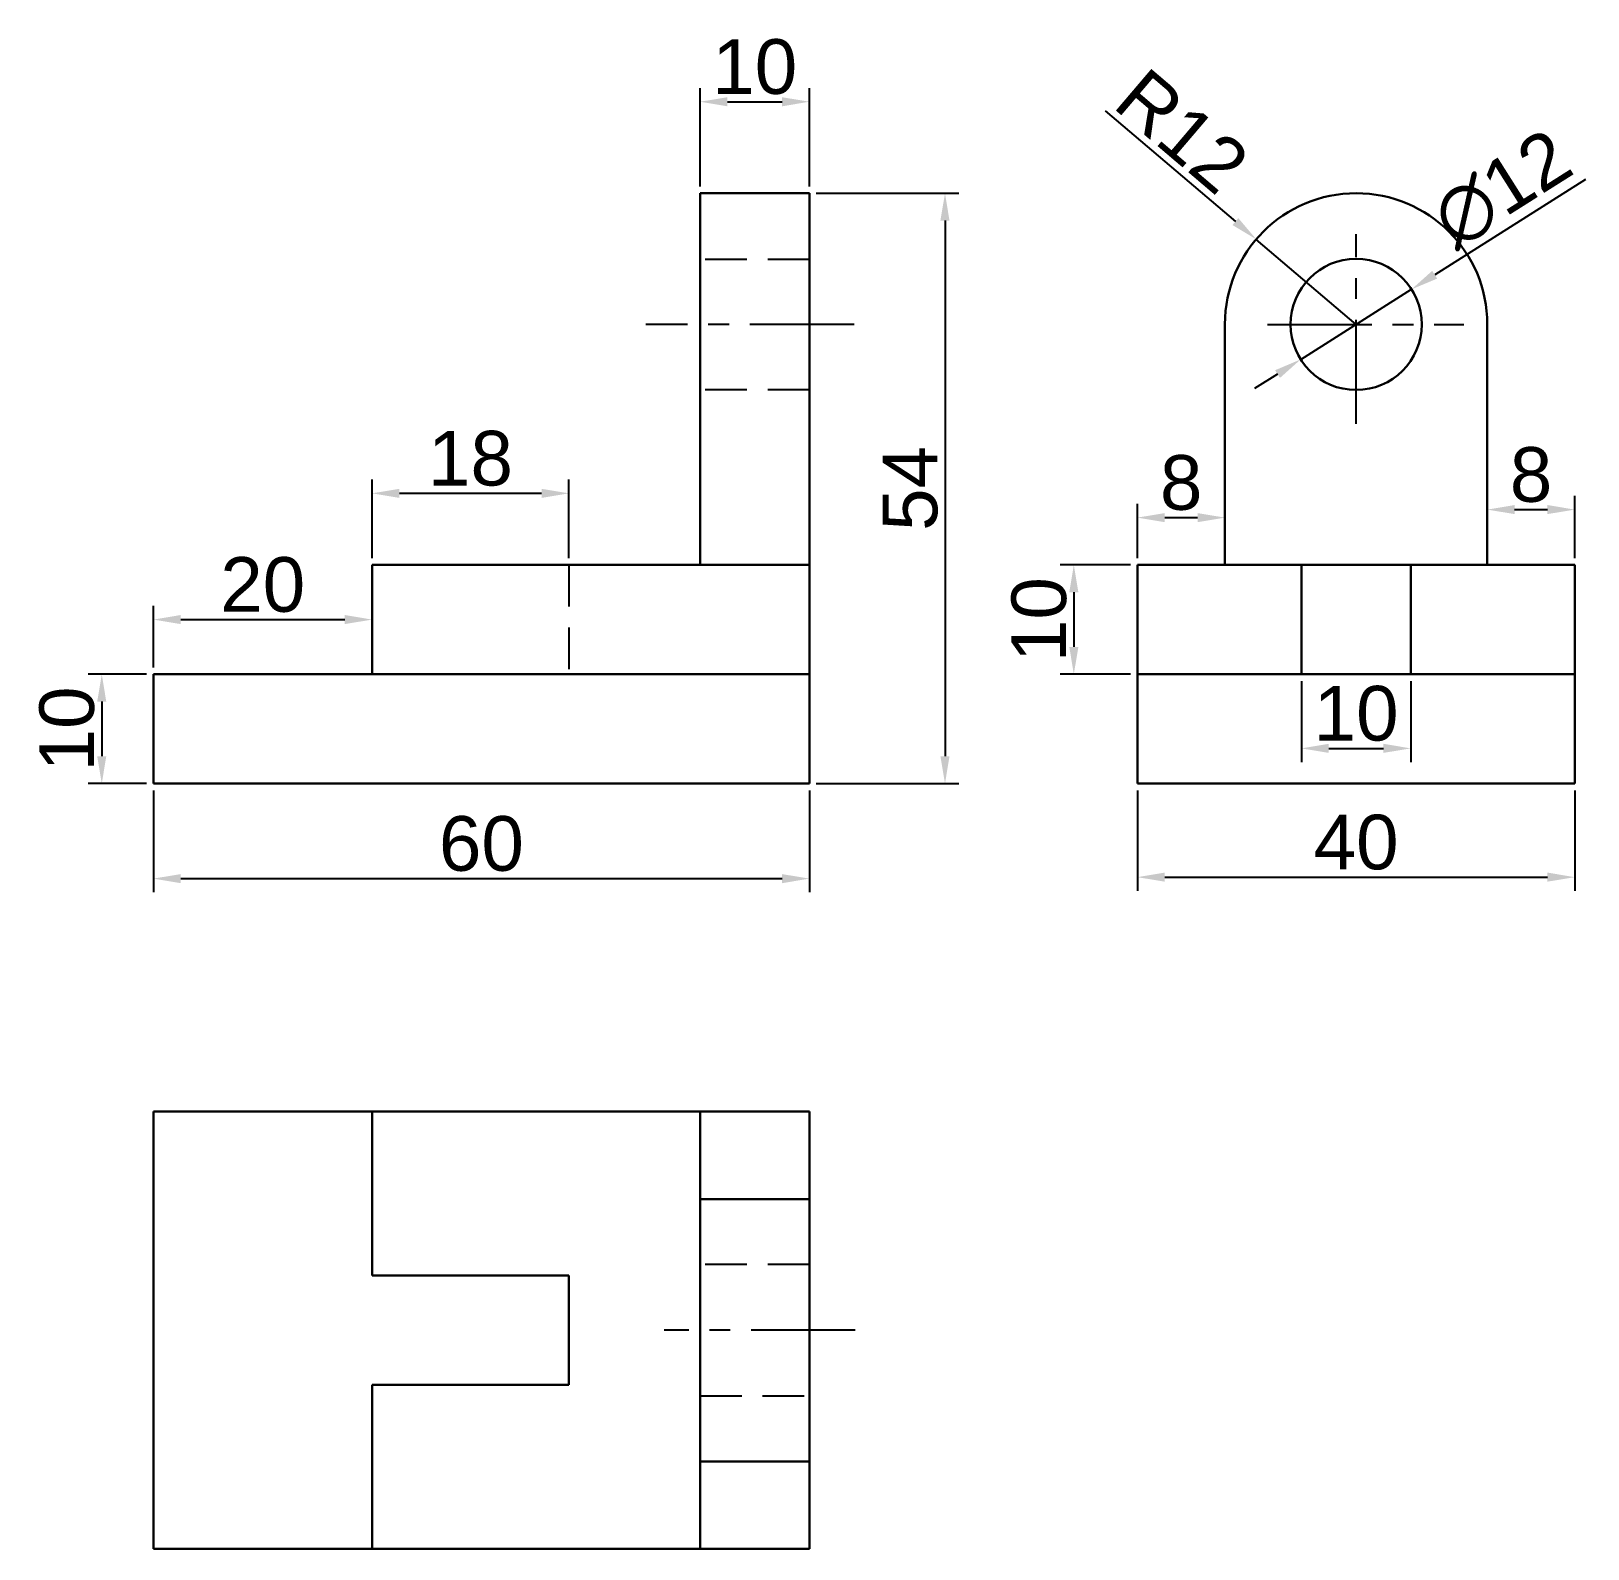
# Model space of a CAD drawing. Header units: millimetres. Extents: x 607 to 750, y 4294 to 4432.
import ezdxf

# ---------------------------------------------------------------- set-up
doc = ezdxf.new("R2010")
doc.units = ezdxf.units.MM
doc.header["$LTSCALE"] = 0.3
doc.linetypes.add('CENTER', pattern=[50.8, 31.75, -6.35, 6.35, -6.35])
doc.linetypes.add('DASHED', pattern=[19.05, 12.7, -6.35])
doc.styles.get("Standard").update_dxf_attribs({"font": 'arial.ttf'})
doc.dimstyles.new('ISO-25', dxfattribs={"dimtxt": 5, "dimasz": 2.5, "dimexe": 1.25, "dimexo": 0.625, "dimtad": 1, "dimtxsty": 'Standard', "dimcen": 2.5, "dimadec": 0, "dimazin": 0, "dimtfac": 1, "dimtmove": 0, "dimatfit": 3, "dimfxl": 1, "dimarcsym": 0})

# ---------------------------------------------------------------- blocks, each defined once
blk = doc.blocks.new('*D1')
at = {"color": 0, "lineweight": -2, "transparency": 16777216}
for p, q in [((618.64, 4363.02), (618.64, 4353.7)), ((678.64, 4363.02), (678.64, 4353.7)), ((621.14, 4354.95), (676.14, 4354.95))]:
    blk.add_line(p, q, dxfattribs=at)
at = {"color": 0, "transparency": 16777216}
for points in [[(621.14, 4355.36), (621.14, 4354.53), (618.64, 4354.95)], [(676.14, 4355.36), (676.14, 4354.53), (678.64, 4354.95)]]:
    blk.add_solid(points, dxfattribs=at)
at = {"layer": 'Defpoints', "color": 0, "transparency": 16777216}
for p in [(618.64, 4363.64), (678.64, 4363.64), (678.64, 4354.95)]:
    blk.add_point(p, dxfattribs=at)
at = {"color": 0, "transparency": 16777216, "insert": (648.64, 4358.13), "char_height": 5, "attachment_point": 5}
blk.add_mtext('60', dxfattribs=at)
blk = doc.blocks.new('*D2')
at = {"color": 0, "lineweight": -2, "transparency": 16777216}
for p, q in [((749.61, 4418.89), (735.83, 4410.18)), ((723.57, 4402.44), (733.71, 4408.85)), ((721.46, 4401.1), (719.34, 4399.77))]:
    blk.add_line(p, q, dxfattribs=at)
at = {"color": 0, "transparency": 16777216}
for points in [[(735.6, 4410.54), (736.05, 4409.83), (733.71, 4408.85)], [(721.23, 4401.45), (721.68, 4400.75), (723.57, 4402.44)]]:
    blk.add_solid(points, dxfattribs=at)
at = {"layer": 'Defpoints', "color": 0, "transparency": 16777216}
for p in [(733.71, 4408.85), (723.57, 4402.44)]:
    blk.add_point(p, dxfattribs=at)
at = {"color": 0, "transparency": 16777216, "insert": (742, 4418.01), "char_height": 5, "attachment_point": 5, "rotation": 32.2942}
blk.add_mtext('∅12', dxfattribs=at)
blk = doc.blocks.new('*D3')
at = {"color": 0, "lineweight": -2, "transparency": 16777216}
for p, q in [((705.69, 4425.19), (717.6, 4415.04)), ((728.64, 4405.64), (719.51, 4413.42))]:
    blk.add_line(p, q, dxfattribs=at)
at = {"color": 0, "transparency": 16777216}
blk.add_solid([(717.87, 4415.36), (717.33, 4414.73), (719.51, 4413.42)], dxfattribs=at)
at = {"layer": 'Defpoints', "color": 0, "transparency": 16777216}
for p in [(719.51, 4413.42), (728.64, 4405.64)]:
    blk.add_point(p, dxfattribs=at)
at = {"color": 0, "transparency": 16777216, "insert": (712.73, 4423.32), "char_height": 5, "attachment_point": 5, "rotation": 319.5757}
blk.add_mtext('R12', dxfattribs=at)
blk = doc.blocks.new('*D4')
at = {"color": 0, "lineweight": -2, "transparency": 16777216}
for p, q in [((708.64, 4363.02), (708.64, 4353.83)), ((748.64, 4363.02), (748.64, 4353.83)), ((711.14, 4355.08), (746.14, 4355.08))]:
    blk.add_line(p, q, dxfattribs=at)
at = {"color": 0, "transparency": 16777216}
for points in [[(711.14, 4355.5), (711.14, 4354.67), (708.64, 4355.08)], [(746.14, 4355.5), (746.14, 4354.67), (748.64, 4355.08)]]:
    blk.add_solid(points, dxfattribs=at)
at = {"layer": 'Defpoints', "color": 0, "transparency": 16777216}
for p in [(708.64, 4363.64), (748.64, 4363.64), (748.64, 4355.08)]:
    blk.add_point(p, dxfattribs=at)
at = {"color": 0, "transparency": 16777216, "insert": (728.64, 4358.26), "char_height": 5, "attachment_point": 5}
blk.add_mtext('40', dxfattribs=at)
blk = doc.blocks.new('*D6')
at = {"color": 0, "lineweight": -2, "transparency": 16777216}
for p, q in [((668.64, 4418.27), (668.64, 4427.26)), ((678.64, 4418.27), (678.64, 4427.26)), ((671.14, 4426.01), (676.14, 4426.01))]:
    blk.add_line(p, q, dxfattribs=at)
at = {"color": 0, "transparency": 16777216}
for points in [[(671.14, 4426.42), (671.14, 4425.59), (668.64, 4426.01)], [(676.14, 4426.42), (676.14, 4425.59), (678.64, 4426.01)]]:
    blk.add_solid(points, dxfattribs=at)
at = {"layer": 'Defpoints', "color": 0, "transparency": 16777216}
for p in [(678.64, 4426.01), (668.64, 4417.64), (678.64, 4417.64)]:
    blk.add_point(p, dxfattribs=at)
at = {"color": 0, "transparency": 16777216, "insert": (673.64, 4429.19), "char_height": 5, "attachment_point": 5}
blk.add_mtext('10', dxfattribs=at)
blk = doc.blocks.new('*D7')
at = {"color": 0, "lineweight": -2, "transparency": 16777216}
for p, q in [((618.02, 4373.64), (612.67, 4373.64)), ((613.92, 4371.14), (613.92, 4366.14)), ((618.02, 4363.64), (612.67, 4363.64))]:
    blk.add_line(p, q, dxfattribs=at)
at = {"color": 0, "transparency": 16777216}
for points in [[(613.5, 4371.14), (614.33, 4371.14), (613.92, 4373.64)], [(613.5, 4366.14), (614.33, 4366.14), (613.92, 4363.64)]]:
    blk.add_solid(points, dxfattribs=at)
at = {"layer": 'Defpoints', "color": 0, "transparency": 16777216}
for p in [(618.64, 4373.64), (613.92, 4363.64), (618.64, 4363.64)]:
    blk.add_point(p, dxfattribs=at)
at = {"color": 0, "transparency": 16777216, "insert": (610.74, 4368.64), "char_height": 5, "attachment_point": 5, "rotation": 90}
blk.add_mtext('10', dxfattribs=at)
blk = doc.blocks.new('*D9')
at = {"color": 0, "lineweight": -2, "transparency": 16777216}
for p, q in [((679.27, 4417.64), (692.29, 4417.64)), ((691.04, 4415.14), (691.04, 4366.14)), ((679.27, 4363.64), (692.29, 4363.64))]:
    blk.add_line(p, q, dxfattribs=at)
at = {"color": 0, "transparency": 16777216}
for points in [[(690.62, 4415.14), (691.45, 4415.14), (691.04, 4417.64)], [(690.62, 4366.14), (691.45, 4366.14), (691.04, 4363.64)]]:
    blk.add_solid(points, dxfattribs=at)
at = {"layer": 'Defpoints', "color": 0, "transparency": 16777216}
for p in [(678.64, 4417.64), (678.64, 4363.64), (691.04, 4363.64)]:
    blk.add_point(p, dxfattribs=at)
at = {"color": 0, "transparency": 16777216, "insert": (687.87, 4390.64), "char_height": 5, "attachment_point": 5, "rotation": 90}
blk.add_mtext('54', dxfattribs=at)
blk = doc.blocks.new('*D10')
at = {"color": 0, "lineweight": -2, "transparency": 16777216}
for p, q in [((723.64, 4373.02), (723.64, 4365.61)), ((733.64, 4373.02), (733.64, 4365.61)), ((726.14, 4366.86), (731.14, 4366.86))]:
    blk.add_line(p, q, dxfattribs=at)
at = {"color": 0, "transparency": 16777216}
for points in [[(726.14, 4367.28), (726.14, 4366.45), (723.64, 4366.86)], [(731.14, 4367.28), (731.14, 4366.45), (733.64, 4366.86)]]:
    blk.add_solid(points, dxfattribs=at)
at = {"layer": 'Defpoints', "color": 0, "transparency": 16777216}
for p in [(723.64, 4373.64), (733.64, 4373.64), (733.64, 4366.86)]:
    blk.add_point(p, dxfattribs=at)
at = {"color": 0, "transparency": 16777216, "insert": (728.64, 4370.04), "char_height": 5, "attachment_point": 5}
blk.add_mtext('10', dxfattribs=at)
blk = doc.blocks.new('*D11')
at = {"color": 0, "lineweight": -2, "transparency": 16777216}
for p, q in [((708.64, 4384.27), (708.64, 4389.22)), ((716.64, 4384.27), (716.64, 4389.22)), ((711.14, 4387.97), (714.14, 4387.97))]:
    blk.add_line(p, q, dxfattribs=at)
at = {"color": 0, "transparency": 16777216}
for points in [[(711.14, 4388.38), (711.14, 4387.55), (708.64, 4387.97)], [(714.14, 4388.38), (714.14, 4387.55), (716.64, 4387.97)]]:
    blk.add_solid(points, dxfattribs=at)
at = {"layer": 'Defpoints', "color": 0, "transparency": 16777216}
for p in [(716.64, 4387.97), (708.64, 4383.64), (716.64, 4383.64)]:
    blk.add_point(p, dxfattribs=at)
at = {"color": 0, "transparency": 16777216, "insert": (712.64, 4391.15), "char_height": 5, "attachment_point": 5}
blk.add_mtext('8', dxfattribs=at)
blk = doc.blocks.new('*D12')
at = {"color": 0, "lineweight": -2, "transparency": 16777216}
for p, q in [((740.64, 4384.27), (740.64, 4389.95)), ((748.64, 4384.27), (748.64, 4389.95)), ((743.14, 4388.7), (746.14, 4388.7))]:
    blk.add_line(p, q, dxfattribs=at)
at = {"color": 0, "transparency": 16777216}
for points in [[(743.14, 4389.12), (743.14, 4388.29), (740.64, 4388.7)], [(746.14, 4389.12), (746.14, 4388.29), (748.64, 4388.7)]]:
    blk.add_solid(points, dxfattribs=at)
at = {"layer": 'Defpoints', "color": 0, "transparency": 16777216}
for p in [(748.64, 4388.7), (740.64, 4383.64), (748.64, 4383.64)]:
    blk.add_point(p, dxfattribs=at)
at = {"color": 0, "transparency": 16777216, "insert": (744.64, 4391.88), "char_height": 5, "attachment_point": 5}
blk.add_mtext('8', dxfattribs=at)
blk = doc.blocks.new('*D14')
at = {"color": 0, "lineweight": -2, "transparency": 16777216}
for p, q in [((708.02, 4383.64), (701.57, 4383.64)), ((702.82, 4381.14), (702.82, 4376.14)), ((708.02, 4373.64), (701.57, 4373.64))]:
    blk.add_line(p, q, dxfattribs=at)
at = {"color": 0, "transparency": 16777216}
for points in [[(702.41, 4381.14), (703.24, 4381.14), (702.82, 4383.64)], [(702.41, 4376.14), (703.24, 4376.14), (702.82, 4373.64)]]:
    blk.add_solid(points, dxfattribs=at)
at = {"layer": 'Defpoints', "color": 0, "transparency": 16777216}
for p in [(708.64, 4383.64), (702.82, 4373.64), (708.64, 4373.64)]:
    blk.add_point(p, dxfattribs=at)
at = {"color": 0, "transparency": 16777216, "insert": (699.65, 4378.64), "char_height": 5, "attachment_point": 5, "rotation": 90}
blk.add_mtext('10', dxfattribs=at)
blk = doc.blocks.new('*D15')
at = {"color": 0, "lineweight": -2, "transparency": 16777216}
for p, q in [((618.64, 4374.27), (618.64, 4379.89)), ((638.64, 4374.27), (638.64, 4379.89)), ((621.14, 4378.64), (636.14, 4378.64))]:
    blk.add_line(p, q, dxfattribs=at)
at = {"color": 0, "transparency": 16777216}
for points in [[(621.14, 4379.06), (621.14, 4378.23), (618.64, 4378.64)], [(636.14, 4379.06), (636.14, 4378.23), (638.64, 4378.64)]]:
    blk.add_solid(points, dxfattribs=at)
at = {"layer": 'Defpoints', "color": 0, "transparency": 16777216}
for p in [(638.64, 4378.64), (618.64, 4373.64), (638.64, 4373.64)]:
    blk.add_point(p, dxfattribs=at)
at = {"color": 0, "transparency": 16777216, "insert": (628.64, 4381.82), "char_height": 5, "attachment_point": 5}
blk.add_mtext('20', dxfattribs=at)
blk = doc.blocks.new('*D16')
at = {"color": 0, "lineweight": -2, "transparency": 16777216}
for p, q in [((638.64, 4384.27), (638.64, 4391.44)), ((656.64, 4384.27), (656.64, 4391.44)), ((641.14, 4390.19), (654.14, 4390.19))]:
    blk.add_line(p, q, dxfattribs=at)
at = {"color": 0, "transparency": 16777216}
for points in [[(641.14, 4390.6), (641.14, 4389.77), (638.64, 4390.19)], [(654.14, 4390.6), (654.14, 4389.77), (656.64, 4390.19)]]:
    blk.add_solid(points, dxfattribs=at)
at = {"layer": 'Defpoints', "color": 0, "transparency": 16777216}
for p in [(656.64, 4390.19), (638.64, 4383.64), (656.64, 4383.64)]:
    blk.add_point(p, dxfattribs=at)
at = {"color": 0, "transparency": 16777216, "insert": (647.64, 4393.37), "char_height": 5, "attachment_point": 5}
blk.add_mtext('18', dxfattribs=at)

msp = doc.modelspace()

# ---------------------------------------------------------------- linework, layer by layer
at = {"lineweight": 30}
for p, q in [((678.641, 4417.642), (668.641, 4417.642)), ((668.641, 4417.642), (668.641, 4383.642)), ((678.641, 4383.642), (678.641, 4417.642)), ((716.641, 4383.642), (716.641, 4405.642)), ((740.641, 4383.642), (740.641, 4405.642)), ((638.641, 4383.642), (678.641, 4383.642)), ((638.641, 4383.642), (638.641, 4373.642)), ((678.641, 4383.642), (678.641, 4363.642)), ((708.641, 4363.642), (708.641, 4383.642)), ((708.641, 4383.642), (748.641, 4383.642)), ((723.641, 4373.642), (723.641, 4383.642)), ((733.641, 4373.642), (733.641, 4383.642)), ((748.641, 4363.642), (748.641, 4383.642)), ((618.641, 4373.642), (678.641, 4373.642)), ((618.641, 4373.642), (618.641, 4363.642)), ((708.641, 4373.642), (748.641, 4373.642)), ((618.641, 4363.642), (678.641, 4363.642)), ((708.641, 4363.642), (748.641, 4363.642)), ((678.641, 4333.642), (618.641, 4333.642)), ((618.641, 4333.642), (618.641, 4293.642)), ((638.641, 4333.642), (638.641, 4318.642)), ((668.641, 4333.642), (668.641, 4293.642)), ((678.641, 4293.642), (678.641, 4333.642)), ((678.641, 4325.642), (668.641, 4325.642)), ((656.641, 4318.642), (638.641, 4318.642)), ((656.641, 4318.642), (656.641, 4308.642)), ((638.641, 4308.642), (656.641, 4308.642)), ((638.641, 4308.642), (638.641, 4293.642)), ((668.641, 4301.642), (678.641, 4301.642)), ((618.641, 4293.642), (678.641, 4293.642))]:
    msp.add_line(p, q, dxfattribs=at)
at = {"linetype": 'CENTER'}
for p, q in [((728.641, 4396.537), (728.641, 4413.897)), ((682.723, 4405.642), (663.667, 4405.642)), ((720.539, 4405.642), (738.496, 4405.642)), ((682.836, 4313.642), (665.35, 4313.642))]:
    msp.add_line(p, q, dxfattribs=at)
at = {"linetype": 'DASHED'}
for p, q in [((678.641, 4411.593), (668.641, 4411.593)), ((678.641, 4399.642), (668.641, 4399.642)), ((656.641, 4383.642), (656.641, 4373.642)), ((678.641, 4319.642), (668.641, 4319.642)), ((668.641, 4307.642), (678.641, 4307.642))]:
    msp.add_line(p, q, dxfattribs=at)
at = {"lineweight": 30}
msp.add_circle((728.641, 4405.642), 6, dxfattribs=at)
msp.add_arc((728.641, 4405.642), 12, 0, 180, dxfattribs=at)

# ---------------------------------------------------------------- dimensions: what is measured, and where the dimension line sits
for base, p1, p2, picture, middle in [((678.641, 4426.007), (668.641, 4417.642), (678.641, 4417.642), '*D6', (673.641, 4429.185)), ((656.641, 4390.188), (638.641, 4383.642), (656.641, 4383.642), '*D16', (647.641, 4393.366)), ((716.641, 4387.968), (708.641, 4383.642), (716.641, 4383.642), '*D11', (712.641, 4391.146)), ((748.641, 4388.705), (740.641, 4383.642), (748.641, 4383.642), '*D12', (744.641, 4391.882)), ((638.641, 4378.642), (618.641, 4373.642), (638.641, 4373.642), '*D15', (628.641, 4381.82)), ((733.641, 4366.863), (723.641, 4373.642), (733.641, 4373.642), '*D10', (728.641, 4370.041)), ((678.641, 4354.948), (618.641, 4363.642), (678.641, 4363.642), '*D1', (648.641, 4358.126)), ((748.641, 4355.083), (708.641, 4363.642), (748.641, 4363.642), '*D4', (728.641, 4358.261))]:
    dim = msp.add_linear_dim(base=base, p1=p1, p2=p2, dimstyle='ISO-25')
    dim.commit()
    dim.dimension.update_dxf_attribs({"geometry": picture, "text_midpoint": middle})
dim = msp.add_radius_dim(center=(728.641, 4405.642), mpoint=(719.506, 4413.424), dimstyle='ISO-25')
dim.commit()
dim.dimension.update_dxf_attribs({"geometry": '*D3', "text_midpoint": (712.728, 4423.315)})
dim = msp.add_diameter_dim_2p(p1=(723.569, 4402.437), p2=(733.713, 4408.848), dimstyle='ISO-25')
dim.commit()
dim.dimension.update_dxf_attribs({"geometry": '*D2', "text_midpoint": (742, 4418.011)})
for base, p1, p2, picture, middle in [((691.036, 4363.642), (678.641, 4417.642), (678.641, 4363.642), '*D9', (687.868, 4390.642)), ((702.825, 4373.642), (708.641, 4383.642), (708.641, 4373.642), '*D14', (699.647, 4378.642)), ((613.916, 4363.642), (618.641, 4373.642), (618.641, 4363.642), '*D7', (610.739, 4368.642))]:
    dim = msp.add_linear_dim(base=base, p1=p1, p2=p2, angle=90, dimstyle='ISO-25')
    dim.commit()
    dim.dimension.update_dxf_attribs({"geometry": picture, "text_midpoint": middle})

doc.saveas('drawing.dxf')
